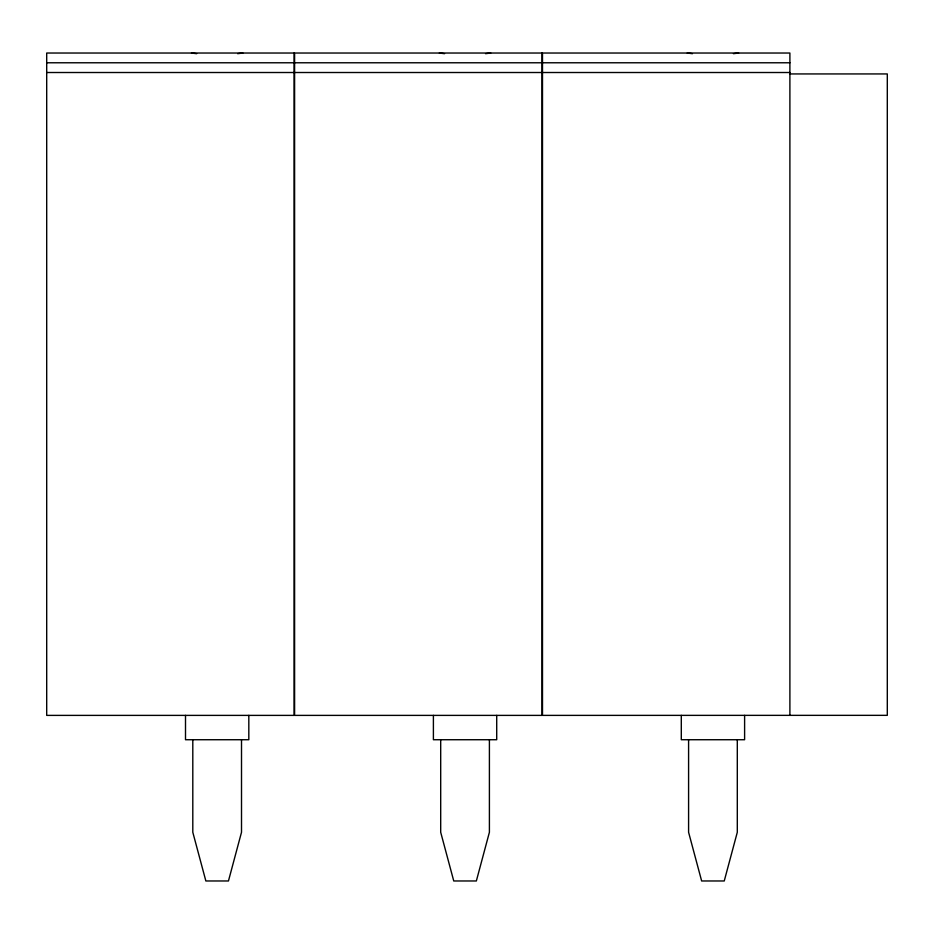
<?xml version="1.0" encoding="UTF-8"?>
<svg xmlns="http://www.w3.org/2000/svg" width="934" height="934" viewBox="0 0 934 934"><rect width="100%" height="100%" fill="white"/><g stroke="black" fill="none" stroke-linecap="round" stroke-linejoin="round"><path stroke-width="1.4" d="M237.656 53.682L242.84 53.028M485.552 53.682L490.735 53.028M733.447 53.682L738.631 53.028M46.7 62.776L294.105 62.776M294.595 62.776L542 62.776M542.491 62.776L789.895 62.776M46.7 72.513L294.105 72.513M294.595 72.513L542 72.513M542.491 72.513L789.895 72.513M789.895 73.938L887.3 73.938L887.3 715.339L542.491 715.386L542.491 53.028L789.895 53.028L789.895 715.386M687.261 53.028L692.444 53.682M439.365 53.028L444.549 53.682M191.47 53.028L196.654 53.682M744.608 715.386L744.608 739.728L681.295 739.728L681.295 715.386M737.3 739.728L737.3 832.264L724.247 880.972L701.644 880.972L688.591 832.264L688.591 739.728M496.713 715.386L496.713 739.728L433.399 739.728L433.399 715.386M489.404 739.728L489.404 832.264L476.352 880.972L453.749 880.972L440.696 832.264L440.696 739.728M248.818 715.386L248.818 739.728L185.504 739.728L185.504 715.386M241.509 739.728L241.509 832.264L228.456 880.972L205.854 880.972L192.801 832.264L192.801 739.728M294.105 53.028L46.7 53.028L46.7 715.386L294.105 715.386L294.105 53.028M542 53.028L294.595 53.028L294.595 715.386L542 715.386L542 53.028"/></g></svg>
